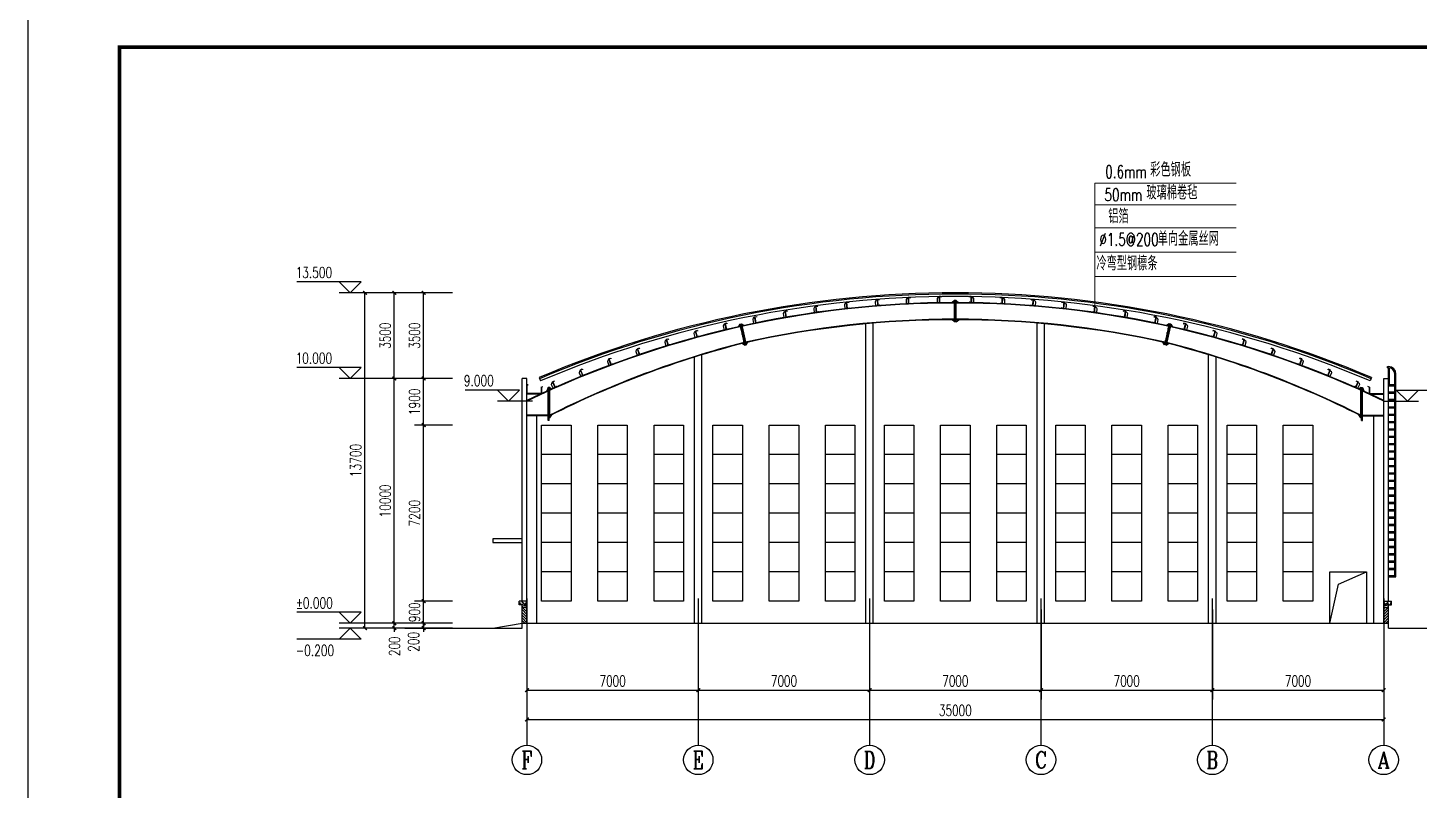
# Model space of a CAD drawing. Extents: x 962303 to 1579583, y -174742 to 224716.
# Drawn here: x 1334333 to 1391176, y -143598 to -112454 of the extents above; entities that cross this region are included whole.
import ezdxf
from ezdxf.enums import TextEntityAlignment as Align

# ---------------------------------------------------------------- set-up
doc = ezdxf.new("R2010")
doc.units = 0
doc.header["$LTSCALE"] = 1000
doc.header["$MEASUREMENT"] = 0
for name, color, linetype in [('3T_BAR', 7, 'Continuous'), ('AXIS', 3, 'Continuous'), ('AXIS_TEXT', 7, 'Continuous'), ('BEAM_CON', 4, 'Continuous'), ('DIM_ELEV', 3, 'Continuous'), ('PUB_DIM', 3, 'Continuous'), ('PUB_TEXT', 7, 'Continuous'), ('PUB_TITLE', 4, 'Continuous'), ('檩托', 151, 'Continuous')]:
    doc.layers.add(name, color=color, linetype=linetype)
doc.styles.add('_TCH_AXIS', font='COMPLEX', dxfattribs={"bigfont": 'GBCBIG'})
doc.styles.add('_TCH_DIM', font='SIMPLEX', dxfattribs={"bigfont": 'GBCBIG'})
doc.styles.add('_TCH_DIM_T3', font='SIMPLEX', dxfattribs={"width": 0.705882, "bigfont": 'GBCBIG'})
doc.styles.add('COMPLEX', font='COMPLEX')
doc.dimstyles.new('_TCH_ARCH&&150', dxfattribs={"dimtxt": 446.25, "dimasz": 150, "dimexe": 375, "dimexo": 450, "dimgap": 150, "dimtad": 1, "dimdec": 0, "dimzin": 0, "dimdsep": 46, "dimtxsty": '_TCH_DIM_T3', "dimblk": 'ARCHTICK', "dimcen": 0.09, "dimclrt": 7, "dimazin": 2, "dimtfac": 1, "dimtdec": 0, "dimtix": 1, "dimtmove": 2, "dimatfit": 3, "dimfxl": 0, "dimtolj": 1, "dimtzin": 0, "dimarcsym": 0})

# ---------------------------------------------------------------- blocks, each defined once
blk = doc.blocks.new('A$C00AD1FF1')
at = {"layer": '檩托'}
for p, q in [((237, -178, -793), (178, -284, -793)), ((178, -284, -793), (204, -621, -793)), ((204, -621, -793), (392, -607, -793)), ((345, -170, -793), (237, -178, -793)), ((321, -212, -793), (395, -206, -793)), ((353, -108, -793), (340, -109, -793)), ((340, -109, -793), (345, -170, -793)), ((344, -509, -793), (418, -503, -793)), ((345, -170, -793), (379, -608, -793)), ((353, -108, -793), (510, -96, -793)), ((392, -607, -793), (353, -108, -793)), ((392, -607, -793), (353, -108, -793)), ((505, -102, -793), (360, -113, -793)), ((360, -113, -793), (397, -601, -793)), ((549, -594, -793), (392, -607, -793)), ((397, -601, -793), (543, -589, -793)), ((508, -141, -793), (505, -102, -793)), ((514, -141, -793), (508, -141, -793)), ((510, -96, -793), (514, -141, -793)), ((540, -550, -793), (545, -550, -793)), ((543, -589, -793), (540, -550, -793)), ((545, -550, -793), (549, -594, -793))]:
    blk.add_line(p, q, dxfattribs=at)
at = {"layer": '檩托', "const_width": 20}
blk.add_lwpolyline([(348, -210), (367, -208)], dxfattribs=at)
at = {"layer": '檩托', "const_width": 20, "elevation": -793}
blk.add_lwpolyline([(371, -507), (390, -505)], dxfattribs=at)
blk = doc.blocks.new('_ArchTick')
at = {"color": 0, "linetype": 'ByBlock', "const_width": 0.4}
blk.add_lwpolyline([(-0.5, -0.5), (0.5, 0.5)], dxfattribs=at)
blk = doc.blocks.new('*D15')
at = {"layer": 'Defpoints', "color": 0}
for p in [(1350505, -136781), (1352128, -136781), (1352128, -136981)]:
    blk.add_point(p, dxfattribs=at)
at = {"layer": 'PUB_DIM', "color": 0, "lineweight": -2}
for p, q in [((1351678, -136781), (1350130, -136781)), ((1351678, -136981), (1350130, -136981)), ((1350505, -136781), (1350505, -136631)), ((1350505, -136981), (1350505, -136781)), ((1350505, -136981), (1350505, -137131))]:
    blk.add_line(p, q, dxfattribs=at)
at = {"layer": 'PUB_DIM', "color": 0, "lineweight": -2, "xscale": 150, "yscale": 150, "zscale": 150}
for p, rotation in [((1350505, -136781), 270), ((1350505, -136981), 90)]:
    blk.add_blockref('_ArchTick', p, dxfattribs=dict(at, rotation=rotation))
at = {"layer": 'PUB_DIM', "color": 7, "insert": (1350092, -137536), "char_height": 446.2, "attachment_point": 5, "rotation": 90, "style": '_TCH_DIM_T3'}
blk.add_mtext('\\A1;200', dxfattribs=at)
blk = doc.blocks.new('*D16')
at = {"layer": 'Defpoints', "color": 0}
for p in [(1350505, -135881), (1352128, -135881), (1352128, -136781)]:
    blk.add_point(p, dxfattribs=at)
at = {"layer": 'PUB_DIM', "color": 0, "lineweight": -2}
for p, q in [((1350505, -135881), (1350505, -135731)), ((1351678, -135881), (1350130, -135881)), ((1350505, -136781), (1350505, -135881)), ((1351678, -136781), (1350130, -136781)), ((1350505, -136781), (1350505, -136931))]:
    blk.add_line(p, q, dxfattribs=at)
at = {"layer": 'PUB_DIM', "color": 0, "lineweight": -2, "xscale": 150, "yscale": 150, "zscale": 150}
for p, rotation in [((1350505, -135881), 270), ((1350505, -136781), 90)]:
    blk.add_blockref('_ArchTick', p, dxfattribs=dict(at, rotation=rotation))
at = {"layer": 'PUB_DIM', "color": 7, "insert": (1350132, -136331), "char_height": 446.2, "attachment_point": 5, "rotation": 90, "style": '_TCH_DIM_T3'}
blk.add_mtext('\\A1;900', dxfattribs=at)
blk = doc.blocks.new('*D17')
at = {"layer": 'Defpoints', "color": 0}
for p in [(1350505, -128681), (1352128, -128681), (1352128, -135881)]:
    blk.add_point(p, dxfattribs=at)
at = {"layer": 'PUB_DIM', "color": 0, "lineweight": -2}
for p, q in [((1351678, -128681), (1350130, -128681)), ((1350505, -135881), (1350505, -128681)), ((1351678, -135881), (1350130, -135881))]:
    blk.add_line(p, q, dxfattribs=at)
at = {"layer": 'PUB_DIM', "color": 0, "lineweight": -2, "xscale": 150, "yscale": 150, "zscale": 150}
for p, rotation in [((1350505, -128681), 90), ((1350505, -135881), 270)]:
    blk.add_blockref('_ArchTick', p, dxfattribs=dict(at, rotation=rotation))
at = {"layer": 'PUB_DIM', "color": 7, "insert": (1350132, -132281), "char_height": 446.2, "attachment_point": 5, "rotation": 90, "style": '_TCH_DIM_T3'}
blk.add_mtext('\\A1;7200', dxfattribs=at)
blk = doc.blocks.new('*D18')
at = {"layer": 'Defpoints', "color": 0}
for p in [(1350505, -126781), (1352128, -126781), (1352128, -128681)]:
    blk.add_point(p, dxfattribs=at)
at = {"layer": 'PUB_DIM', "color": 0, "lineweight": -2}
for p, q in [((1351678, -126781), (1350130, -126781)), ((1350505, -128681), (1350505, -126781)), ((1351678, -128681), (1350130, -128681))]:
    blk.add_line(p, q, dxfattribs=at)
at = {"layer": 'PUB_DIM', "color": 0, "lineweight": -2, "xscale": 150, "yscale": 150, "zscale": 150}
for p, rotation in [((1350505, -126781), 90), ((1350505, -128681), 270)]:
    blk.add_blockref('_ArchTick', p, dxfattribs=dict(at, rotation=rotation))
at = {"layer": 'PUB_DIM', "color": 7, "insert": (1350132, -127731), "char_height": 446.2, "attachment_point": 5, "rotation": 90, "style": '_TCH_DIM_T3'}
blk.add_mtext('\\A1;1900', dxfattribs=at)
blk = doc.blocks.new('*D19')
at = {"layer": 'Defpoints', "color": 0}
for p in [(1350505, -123281), (1352128, -123281), (1352128, -126781)]:
    blk.add_point(p, dxfattribs=at)
at = {"layer": 'PUB_DIM', "color": 0, "lineweight": -2}
for p, q in [((1351678, -123281), (1350130, -123281)), ((1350505, -126781), (1350505, -123281)), ((1351678, -126781), (1350130, -126781))]:
    blk.add_line(p, q, dxfattribs=at)
at = {"layer": 'PUB_DIM', "color": 0, "lineweight": -2, "xscale": 150, "yscale": 150, "zscale": 150}
for p, rotation in [((1350505, -123281), 90), ((1350505, -126781), 270)]:
    blk.add_blockref('_ArchTick', p, dxfattribs=dict(at, rotation=rotation))
at = {"layer": 'PUB_DIM', "color": 7, "insert": (1350132, -125031), "char_height": 446.2, "attachment_point": 5, "rotation": 90, "style": '_TCH_DIM_T3'}
blk.add_mtext('\\A1;3500', dxfattribs=at)
blk = doc.blocks.new('*D20')
at = {"layer": 'Defpoints', "color": 0}
for p in [(1348105, -123281), (1350185, -123281), (1350185, -136981)]:
    blk.add_point(p, dxfattribs=at)
at = {"layer": 'PUB_DIM', "color": 0, "lineweight": -2}
for p, q in [((1349735, -123281), (1347730, -123281)), ((1348105, -136981), (1348105, -123281)), ((1349735, -136981), (1347730, -136981))]:
    blk.add_line(p, q, dxfattribs=at)
at = {"layer": 'PUB_DIM', "color": 0, "lineweight": -2, "xscale": 150, "yscale": 150, "zscale": 150}
for p, rotation in [((1348105, -123281), 90), ((1348105, -136981), 270)]:
    blk.add_blockref('_ArchTick', p, dxfattribs=dict(at, rotation=rotation))
at = {"layer": 'PUB_DIM', "color": 7, "insert": (1347732, -130131), "char_height": 446.2, "attachment_point": 5, "rotation": 90, "style": '_TCH_DIM_T3'}
blk.add_mtext('\\A1;13700', dxfattribs=at)
blk = doc.blocks.new('*D21')
at = {"layer": 'Defpoints', "color": 0}
for p in [(1349305, -136781), (1350928, -136781), (1350928, -136981)]:
    blk.add_point(p, dxfattribs=at)
at = {"layer": 'PUB_DIM', "color": 0, "lineweight": -2}
for p, q in [((1350478, -136781), (1348930, -136781)), ((1350478, -136981), (1348930, -136981)), ((1349305, -136781), (1349305, -136631)), ((1349305, -136981), (1349305, -136781)), ((1349305, -136981), (1349305, -137131))]:
    blk.add_line(p, q, dxfattribs=at)
at = {"layer": 'PUB_DIM', "color": 0, "lineweight": -2, "xscale": 150, "yscale": 150, "zscale": 150}
for p, rotation in [((1349305, -136781), 270), ((1349305, -136981), 90)]:
    blk.add_blockref('_ArchTick', p, dxfattribs=dict(at, rotation=rotation))
at = {"layer": 'PUB_DIM', "color": 7, "insert": (1349313, -137721), "char_height": 446.2, "attachment_point": 5, "rotation": 90, "style": '_TCH_DIM_T3'}
blk.add_mtext('\\A1;200', dxfattribs=at)
blk = doc.blocks.new('*D22')
at = {"layer": 'Defpoints', "color": 0}
for p in [(1349305, -126781), (1350928, -126781), (1350928, -136781)]:
    blk.add_point(p, dxfattribs=at)
at = {"layer": 'PUB_DIM', "color": 0, "lineweight": -2}
for p, q in [((1350478, -126781), (1348930, -126781)), ((1349305, -136781), (1349305, -126781)), ((1350478, -136781), (1348930, -136781))]:
    blk.add_line(p, q, dxfattribs=at)
at = {"layer": 'PUB_DIM', "color": 0, "lineweight": -2, "xscale": 150, "yscale": 150, "zscale": 150}
for p, rotation in [((1349305, -126781), 90), ((1349305, -136781), 270)]:
    blk.add_blockref('_ArchTick', p, dxfattribs=dict(at, rotation=rotation))
at = {"layer": 'PUB_DIM', "color": 7, "insert": (1348932, -131781), "char_height": 446.2, "attachment_point": 5, "rotation": 90, "style": '_TCH_DIM_T3'}
blk.add_mtext('\\A1;10000', dxfattribs=at)
blk = doc.blocks.new('*D23')
at = {"layer": 'Defpoints', "color": 0}
for p in [(1349305, -123281), (1350928, -123281), (1350928, -126781)]:
    blk.add_point(p, dxfattribs=at)
at = {"layer": 'PUB_DIM', "color": 0, "lineweight": -2}
for p, q in [((1350478, -123281), (1348930, -123281)), ((1349305, -126781), (1349305, -123281)), ((1350478, -126781), (1348930, -126781))]:
    blk.add_line(p, q, dxfattribs=at)
at = {"layer": 'PUB_DIM', "color": 0, "lineweight": -2, "xscale": 150, "yscale": 150, "zscale": 150}
for p, rotation in [((1349305, -123281), 90), ((1349305, -126781), 270)]:
    blk.add_blockref('_ArchTick', p, dxfattribs=dict(at, rotation=rotation))
at = {"layer": 'PUB_DIM', "color": 7, "insert": (1348932, -125031), "char_height": 446.2, "attachment_point": 5, "rotation": 90, "style": '_TCH_DIM_T3'}
blk.add_mtext('\\A1;3500', dxfattribs=at)
blk = doc.blocks.new('*D32')
at = {"layer": 'AXIS', "color": 0, "lineweight": -2}
for p, q in [((1354726, -136213), (1354726, -139888)), ((1361726, -136213), (1361726, -139888)), ((1354726, -139513), (1361726, -139513))]:
    blk.add_line(p, q, dxfattribs=at)
at = {"layer": 'Defpoints', "color": 0}
for p in [(1354726, -135763), (1361726, -135763), (1361726, -139513)]:
    blk.add_point(p, dxfattribs=at)
at = {"layer": 'AXIS', "color": 0, "lineweight": -2, "xscale": 150, "yscale": 150, "zscale": 150, "rotation": 180}
blk.add_blockref('_ArchTick', (1354726, -139513), dxfattribs=at)
at = {"layer": 'AXIS', "color": 0, "lineweight": -2, "xscale": 150, "yscale": 150, "zscale": 150}
blk.add_blockref('_ArchTick', (1361726, -139513), dxfattribs=at)
at = {"layer": 'AXIS', "color": 7, "insert": (1358226, -139140), "char_height": 446.2, "attachment_point": 5, "style": '_TCH_DIM_T3'}
blk.add_mtext('\\A1;7000', dxfattribs=at)
blk = doc.blocks.new('*D33')
at = {"layer": 'AXIS', "color": 0, "lineweight": -2}
for p, q in [((1361726, -136213), (1361726, -139888)), ((1368726, -136213), (1368726, -139888)), ((1361726, -139513), (1368726, -139513))]:
    blk.add_line(p, q, dxfattribs=at)
at = {"layer": 'Defpoints', "color": 0}
for p in [(1361726, -135763), (1368726, -135763), (1368726, -139513)]:
    blk.add_point(p, dxfattribs=at)
at = {"layer": 'AXIS', "color": 0, "lineweight": -2, "xscale": 150, "yscale": 150, "zscale": 150, "rotation": 180}
blk.add_blockref('_ArchTick', (1361726, -139513), dxfattribs=at)
at = {"layer": 'AXIS', "color": 0, "lineweight": -2, "xscale": 150, "yscale": 150, "zscale": 150}
blk.add_blockref('_ArchTick', (1368726, -139513), dxfattribs=at)
at = {"layer": 'AXIS', "color": 7, "insert": (1365226, -139140), "char_height": 446.2, "attachment_point": 5, "style": '_TCH_DIM_T3'}
blk.add_mtext('\\A1;7000', dxfattribs=at)
blk = doc.blocks.new('*D34')
at = {"layer": 'AXIS', "color": 0, "lineweight": -2}
for p, q in [((1368726, -136213), (1368726, -139888)), ((1375726, -136213), (1375726, -139888)), ((1368726, -139513), (1375726, -139513))]:
    blk.add_line(p, q, dxfattribs=at)
at = {"layer": 'Defpoints', "color": 0}
for p in [(1368726, -135763), (1375726, -135763), (1375726, -139513)]:
    blk.add_point(p, dxfattribs=at)
at = {"layer": 'AXIS', "color": 0, "lineweight": -2, "xscale": 150, "yscale": 150, "zscale": 150, "rotation": 180}
blk.add_blockref('_ArchTick', (1368726, -139513), dxfattribs=at)
at = {"layer": 'AXIS', "color": 0, "lineweight": -2, "xscale": 150, "yscale": 150, "zscale": 150}
blk.add_blockref('_ArchTick', (1375726, -139513), dxfattribs=at)
at = {"layer": 'AXIS', "color": 7, "insert": (1372226, -139140), "char_height": 446.2, "attachment_point": 5, "style": '_TCH_DIM_T3'}
blk.add_mtext('\\A1;7000', dxfattribs=at)
blk = doc.blocks.new('*D35')
at = {"layer": 'AXIS', "color": 0, "lineweight": -2}
for p, q in [((1375726, -136213), (1375726, -139888)), ((1382726, -136213), (1382726, -139888)), ((1375726, -139513), (1382726, -139513))]:
    blk.add_line(p, q, dxfattribs=at)
at = {"layer": 'Defpoints', "color": 0}
for p in [(1375726, -135763), (1382726, -135763), (1382726, -139513)]:
    blk.add_point(p, dxfattribs=at)
at = {"layer": 'AXIS', "color": 0, "lineweight": -2, "xscale": 150, "yscale": 150, "zscale": 150, "rotation": 180}
blk.add_blockref('_ArchTick', (1375726, -139513), dxfattribs=at)
at = {"layer": 'AXIS', "color": 0, "lineweight": -2, "xscale": 150, "yscale": 150, "zscale": 150}
blk.add_blockref('_ArchTick', (1382726, -139513), dxfattribs=at)
at = {"layer": 'AXIS', "color": 7, "insert": (1379226, -139140), "char_height": 446.2, "attachment_point": 5, "style": '_TCH_DIM_T3'}
blk.add_mtext('\\A1;7000', dxfattribs=at)
blk = doc.blocks.new('*D36')
at = {"layer": 'AXIS', "color": 0, "lineweight": -2}
for p, q in [((1382726, -136213), (1382726, -139888)), ((1389726, -136213), (1389726, -139888)), ((1382726, -139513), (1389726, -139513))]:
    blk.add_line(p, q, dxfattribs=at)
at = {"layer": 'Defpoints', "color": 0}
for p in [(1382726, -135763), (1389726, -135763), (1389726, -139513)]:
    blk.add_point(p, dxfattribs=at)
at = {"layer": 'AXIS', "color": 0, "lineweight": -2, "xscale": 150, "yscale": 150, "zscale": 150, "rotation": 180}
blk.add_blockref('_ArchTick', (1382726, -139513), dxfattribs=at)
at = {"layer": 'AXIS', "color": 0, "lineweight": -2, "xscale": 150, "yscale": 150, "zscale": 150}
blk.add_blockref('_ArchTick', (1389726, -139513), dxfattribs=at)
at = {"layer": 'AXIS', "color": 7, "insert": (1386226, -139140), "char_height": 446.2, "attachment_point": 5, "style": '_TCH_DIM_T3'}
blk.add_mtext('\\A1;7000', dxfattribs=at)
blk = doc.blocks.new('*D37')
at = {"layer": 'AXIS', "color": 0, "lineweight": -2}
for p, q in [((1354726, -136213), (1354726, -141088)), ((1389726, -136213), (1389726, -141088)), ((1354726, -140713), (1389726, -140713))]:
    blk.add_line(p, q, dxfattribs=at)
at = {"layer": 'Defpoints', "color": 0}
for p in [(1354726, -135763), (1389726, -135763), (1389726, -140713)]:
    blk.add_point(p, dxfattribs=at)
at = {"layer": 'AXIS', "color": 0, "lineweight": -2, "xscale": 150, "yscale": 150, "zscale": 150, "rotation": 180}
blk.add_blockref('_ArchTick', (1354726, -140713), dxfattribs=at)
at = {"layer": 'AXIS', "color": 0, "lineweight": -2, "xscale": 150, "yscale": 150, "zscale": 150}
blk.add_blockref('_ArchTick', (1389726, -140713), dxfattribs=at)
at = {"layer": 'AXIS', "color": 7, "insert": (1372226, -140340), "char_height": 446.2, "attachment_point": 5, "style": '_TCH_DIM_T3'}
blk.add_mtext('\\A1;35000', dxfattribs=at)
blk = doc.blocks.new('_AXISO')
blk.add_circle((0, 0), 0.5)
at = {"layer": 'AXIS_TEXT', "style": 'COMPLEX', "width": 1.041667}
blk.add_attdef('A', text='', height=0.56, dxfattribs=at).set_placement((-0.25, -0.28), (0.25, -0.28), align=Align.FIT)

msp = doc.modelspace()

# ---------------------------------------------------------------- hatches: boundary and pattern name
h = msp.add_hatch()
h.set_pattern_fill('钢筋混凝土', color=251, scale=50, style=0)
h.set_pattern_definition([(135, (2747749.74, -3363.1), (88.388348, 88.388348), []), (130, (2747749.74, -3363.1), (-358.63009, -31.37607), [37.5, -412.5]), (185, (2747749.74, -3363.1), (69.37567, 376.09607), [30, -330]), (79.5486, (2747719.86, -3365.72), (-289.25469, 344.71977), [31.870095, -350.57106]), (133.8158, (2747749.74, -3263.1), (-533.62052, -82.75951), [56.25, -618.75]), (83.3644, (2747705.3, -3270), (-467.33135, 487.05894), [47.80514, -525.8565]), (188.8158, (2747749.74, -3263.1), (-467.33097, 487.0593), [45, -495]), (159, (2747699.74, -3288.1), (-298.453526, -201.309445), [37.5, -412.5]), (214, (2747699.74, -3288.1), (-121.65767, 362.57502), [30, -330]), (108.5486, (2747674.87, -3304.88), (-420.11131, 161.26525), [31.870095, -350.57106]), (142.5, (2747749.74, -3363.1), (-6.079928, 166.446927), [0, -326, 0, -335, 0, -331.25]), (172.5, (2747749.74, -3363.1), (-131.534769, 197.205856), [0, -191, 0, -318.5, 0, -126.25]), (212.5, (2747861.24, -3363.1), (-266.911218, -11.277436), [0, -125, 0, -390, 0, -517.5]), (222.5, (2747911.24, -3363.1), (-291.593085, 50.05249), [0, -162.5, 0, -259, 0, -367.5])])
h.paths.add_polyline_path([(1354725.6, -135881.2), (1354405.6, -135881.2), (1354405.6, -136031.2), (1354525.6, -136031.2), (1354525.6, -136131.2), (1354725.6, -136131.2)])
h = msp.add_hatch()
h.set_pattern_fill('ANSI31', color=251, scale=50, style=0)
h.set_pattern_definition([(135, (2747749.744, -3363.105), (56.1266008, 56.1266008), [])])
h.paths.add_polyline_path([(1354725.6, -136131.2), (1354525.6, -136131.2), (1354525.6, -136781.2), (1354725.6, -136781.2)])
h = msp.add_hatch()
h.set_pattern_fill('钢筋混凝土', color=251, scale=50, style=0)
h.set_pattern_definition([(45, (-3298.52, -3363.1), (-88.388348, 88.388348), []), (50, (-3298.52, -3363.1), (358.63009, -31.37607), [37.5, -412.5]), (355, (-3298.52, -3363.1), (-69.37567, 376.09607), [30, -330]), (100.4514, (-3268.63, -3365.72), (289.25469, 344.71977), [31.870095, -350.57106]), (46.1842, (-3298.5, -3263.1), (533.62052, -82.75951), [56.25, -618.75]), (96.6356, (-3254.05, -3270), (467.33135, 487.05894), [47.80514, -525.8565]), (351.1842, (-3298.5, -3263.1), (467.33097, 487.0593), [45, -495]), (21, (-3248.52, -3288.1), (298.453526, -201.309445), [37.5, -412.5]), (326, (-3248.52, -3288.1), (121.65767, 362.57502), [30, -330]), (71.4514, (-3223.65, -3304.88), (420.11131, 161.26525), [31.870095, -350.57106]), (37.5, (-3298.52, -3363.1), (6.079928, 166.446927), [0, -326, 0, -335, 0, -331.25]), (7.5, (-3298.52, -3363.1), (131.534769, 197.205856), [0, -191, 0, -318.5, 0, -126.25]), (327.5, (-3410.02, -3363.1), (266.911218, -11.277436), [0, -125, 0, -390, 0, -517.5]), (317.5, (-3460.02, -3363.1), (291.593085, 50.05249), [0, -162.5, 0, -259, 0, -367.5])])
h.paths.add_polyline_path([(1389725.6, -135881.2), (1390045.6, -135881.2), (1390045.6, -136031.2), (1389925.6, -136031.2), (1389925.6, -136131.2), (1389725.6, -136131.2)])
h = msp.add_hatch()
h.set_pattern_fill('ANSI31', color=251, scale=50, style=0)
h.set_pattern_definition([(45, (-3298.52, -3363.105), (-56.1266008, 56.1266008), [])])
h.paths.add_polyline_path([(1389725.6, -136131.2), (1389925.6, -136131.2), (1389925.6, -136781.2), (1389725.6, -136781.2)])

# ---------------------------------------------------------------- linework, layer by layer
at = {"color": 3, "lineweight": 5}
for p, q in [((1383702.3, -118794.7), (1377925, -118794.7)), ((1377925, -118794.7), (1377925, -124108.6)), ((1383702.3, -119690.5), (1377925, -119690.5)), ((1383702.3, -120619.5), (1377925, -120619.5)), ((1383702.3, -121618.4), (1377925, -121618.4)), ((1383702.3, -122617.3), (1377925, -122617.3))]:
    msp.add_line(p, q, dxfattribs=at)
for p, q in [((1372195.6, -123588.9, -1944.4), (1372096.2, -123679.1)), ((1372271.5, -123633.9, -1458.3), (1372179.7, -123633.9, -2430.5)), ((1372271.5, -123759.3, -1458.3), (1372179.7, -123759.3, -2430.5)), ((1372195.6, -124471.8, -1944.4), (1372195.6, -123588.9, -1944.4)), ((1372255.6, -123588.9, -1944.4), (1372195.6, -123588.9, -1944.4)), ((1372225.6, -124471.8, -1944.4), (1372225.6, -123588.9, -1944.4)), ((1372255.6, -124471.8, -1944.4), (1372255.6, -123588.9, -1944.4)), ((1372255.6, -123588.9, -1944.4), (1372355, -123679.1)), ((1372195.6, -124471.8, -1944.4), (1372094, -124379.1)), ((1372271.5, -124032.7, -1458.3), (1372179.7, -124032.7, -2430.5)), ((1372271.5, -124300.4, -1458.3), (1372179.7, -124300.4, -2430.5)), ((1372271.5, -124427, -1458.3), (1372179.7, -124427, -2430.5)), ((1372255.6, -124471.8, -1944.4), (1372195.6, -124471.8, -1944.4)), ((1372255.6, -124471.8, -1944.4), (1372368, -124379.1)), ((1363426.8, -124559.4, -1944.4), (1363359, -124666.8)), ((1363411.3, -124620.7, -2287.5), (1363525.4, -124595.3, -2287.5)), ((1363426.8, -124559.4, -1944.4), (1363485.3, -124546.3, -1944.4)), ((1363426.8, -124559.4, -2194.4), (1363617.9, -125418.4, 250)), ((1363441.6, -124756.9, -1899.8), (1363555.7, -124731.5, -1899.8)), ((1363456.1, -124552.8, -2194.4), (1363647.2, -125411.8, 250)), ((1363484.3, -124948.9, -1353.6), (1363598.4, -124923.5, -1353.6)), ((1363485.3, -124546.3, -2194.4), (1363676.5, -125405.3, 250)), ((1363485.3, -124546.3, -1944.4), (1363592.3, -124614.9)), ((1368575.6, -136781.2), (1368575.6, -124527.4)), ((1368875.6, -136781.2), (1368875.6, -124500.8)), ((1375575.6, -136781.2), (1375575.6, -124500.8)), ((1375875.6, -136781.2), (1375875.6, -124527.4)), ((1380965.9, -124546.3, -2194.4), (1380774.7, -125405.3, 250)), ((1380995.2, -124552.8, -2194.4), (1380804, -125411.8, 250)), ((1381024.4, -124559.4, -2194.4), (1380833.3, -125418.4, 250)), ((1380966.9, -124948.9, -1353.6), (1380852.8, -124923.5, -1353.6)), ((1380965.9, -124546.3, -1944.4), (1380859, -124614.9)), ((1381009.6, -124756.9, -1899.8), (1380895.6, -124731.5, -1899.8)), ((1381039.9, -124620.7, -2287.5), (1380925.9, -124595.3, -2287.5)), ((1381024.4, -124559.4, -1944.4), (1380965.9, -124546.3, -1944.4)), ((1381024.4, -124559.4, -1944.4), (1381092.2, -124666.8)), ((1363617.9, -125418.4, -1944.4), (1363511, -125349.8)), ((1363554.2, -125262.6, -460.9), (1363668.2, -125237.2, -460.9)), ((1363579.1, -125374.7, -141.7), (1363693.2, -125349.3, -141.7)), ((1363598.4, -125330.5, 250), (1363657, -125317.5, 250)), ((1363617.9, -125418.4, 250), (1363676.5, -125405.3, 250)), ((1363676.5, -125405.3, -1944.4), (1363744.2, -125297.9)), ((1380774.7, -125405.3, -1944.4), (1380707, -125297.9)), ((1380872.1, -125374.7, -141.7), (1380758.1, -125349.3, -141.7)), ((1380897.1, -125262.6, -460.9), (1380783, -125237.2, -460.9)), ((1380852.8, -125330.5, 250), (1380794.3, -125317.5, 250)), ((1380833.3, -125418.4, -1944.4), (1380940.2, -125349.8)), ((1361575.6, -136781.2), (1361575.6, -125883.5)), ((1361875.6, -136781.2), (1361875.6, -125791)), ((1382575.6, -136781.2), (1382575.6, -125791)), ((1382875.6, -136781.2), (1382875.6, -125883.5)), ((1355217.6, -126741.8), (1355276.6, -126879.9)), ((1389233.7, -126741.8), (1389174.6, -126879.9)), ((1355305.6, -127129.5, -2242), (1355369.3, -127100.3, -2242)), ((1355305.6, -127129.5, -2242), (1355305.6, -127390.2, -2100.8)), ((1355315.6, -127135.9), (1355373.5, -127109.4)), ((1355315.6, -127135.9, -2238.5), (1355315.6, -127400.2, -2095.4)), ((1355369.3, -127100.3, -2242), (1355373.5, -127109.4)), ((1355595.6, -127153.2, -1944.4), (1355520, -127306.3)), ((1355671.5, -127198.2, -1458.3), (1355579.7, -127198.2, -2430.5)), ((1355595.6, -128493.6, -1944.4), (1355595.6, -127153.2, -1944.4)), ((1355655.6, -127153.2, -1944.4), (1355595.6, -127153.2, -1944.4)), ((1355625.6, -128493.6, 156), (1355625.6, -127153.2, -1944.4)), ((1355655.6, -128393.6, -0.7), (1355655.6, -127153.2, -1944.4)), ((1355655.6, -127153.2, -1944.4), (1355748, -127203.2)), ((1388795.6, -127153.2, -1944.4), (1388703.2, -127203.2)), ((1388779.7, -127198.2, -1458.3), (1388871.5, -127198.2, -2430.5)), ((1388795.6, -128393.6, -0.7), (1388795.6, -127153.2, -1944.4)), ((1388795.6, -127153.2, -1944.4), (1388855.6, -127153.2, -1944.4)), ((1388825.6, -128493.6, 156), (1388825.6, -127153.2, -1944.4)), ((1388855.6, -128493.6, -1944.4), (1388855.6, -127153.2, -1944.4)), ((1388855.6, -127153.2, -1944.4), (1388931.2, -127306.3)), ((1389081.9, -127100.3, -2242), (1389077.7, -127109.4)), ((1389135.6, -127135.9), (1389077.7, -127109.4)), ((1389145.6, -127129.5, -2242), (1389081.9, -127100.3, -2242)), ((1389135.6, -127135.9, -2238.5), (1389135.6, -127400.2, -2095.4)), ((1389145.6, -127129.5, -2242), (1389145.6, -127390.2, -2100.8)), ((1355315.6, -127400.2, -1945.4), (1354715.6, -127400.2, -1945.4)), ((1355305.6, -127390.2, -1945.4), (1354725.6, -127390.2, -1945.4)), ((1355272.4, -127420.2, -1945.4), (1354725.6, -127420.2, -1945.4)), ((1355671.5, -127357.7, -1458.3), (1355579.7, -127357.7, -2430.5)), ((1355671.5, -127485.8, -1458.3), (1355579.7, -127485.8, -2430.5)), ((1355671.5, -127654.3, -1458.3), (1355579.7, -127654.3, -2430.5)), ((1388779.7, -127357.7, -1458.3), (1388871.5, -127357.7, -2430.5)), ((1388779.7, -127485.8, -1458.3), (1388871.5, -127485.8, -2430.5)), ((1388779.7, -127654.3, -1458.3), (1388871.5, -127654.3, -2430.5)), ((1389135.6, -127400.2, -1945.4), (1389735.6, -127400.2, -1945.4)), ((1389145.6, -127390.2, -1945.4), (1389725.6, -127390.2, -1945.4)), ((1389178.8, -127420.2, -1945.4), (1389705.6, -127420.2, -1945.4)), ((1355595.6, -128283.6, -1944.4), (1354725.6, -128283.6, -58332)), ((1355595.6, -128303.6, -1944.4), (1354725.6, -128303.6, -58332)), ((1355125.6, -136781.2), (1355125.6, -128303.6)), ((1355671.5, -127921, -1458.3), (1355579.7, -127921, -2430.5)), ((1355671.5, -128187.7, -1458.3), (1355579.7, -128187.7, -2430.5)), ((1355671.5, -128351, -1458.3), (1355579.7, -128351, -2430.5)), ((1355655.6, -128393.6, 1943.7), (1355625.6, -128393.6, -0.7)), ((1355655.6, -128393.6, -0.7), (1355737.2, -128262.6, -7276.3)), ((1388795.6, -128393.6, -0.7), (1388714, -128262.6, -7276.3)), ((1388779.7, -127921, -1458.3), (1388871.5, -127921, -2430.5)), ((1388779.7, -128187.7, -1458.3), (1388871.5, -128187.7, -2430.5)), ((1388779.7, -128351, -1458.3), (1388871.5, -128351, -2430.5)), ((1388795.6, -128393.6, 1943.7), (1388825.6, -128393.6, -0.7)), ((1388855.6, -128283.6, -1944.4), (1389705.6, -128283.6, -57035.7)), ((1388855.6, -128303.6, -1944.4), (1389705.6, -128303.6, -57035.7)), ((1389325.6, -136781.2), (1389325.6, -128303.6)), ((1355625.6, -128493.6), (1355595.6, -128493.6, -1944.4)), ((1388825.6, -128493.6), (1388855.6, -128493.6, -1944.4)), ((1387525.6, -136781.2), (1387525.6, -134681.2)), ((1387525.6, -134681.2), (1389025.6, -134681.2)), ((1387878.9, -135181.4), (1389025.6, -134681.2)), ((1389025.6, -134681.2), (1389025.6, -136781.2)), ((1387525.6, -136781.2), (1387878.9, -135181.4)), ((1353325.6, -136981.2), (1354525.6, -136781.2))]:
    msp.add_line(p, q)
at = {"color": 5}
for p, q in [((1354525.6, -135881.2), (1354525.6, -126781.2)), ((1354725.6, -126781.2), (1354525.6, -126781.2)), ((1354725.6, -136781.2), (1354725.6, -126781.2)), ((1389725.6, -136781.2), (1389725.6, -126781.2)), ((1389725.6, -126781.2), (1389925.6, -126781.2)), ((1389725.6, -126781.2), (1389925.6, -126781.2)), ((1389925.6, -135881.2), (1389925.6, -126781.2)), ((1354405.6, -136031.2), (1354405.6, -135881.2)), ((1354725.6, -135881.2), (1354405.6, -135881.2)), ((1354525.6, -136031.2), (1354405.6, -136031.2)), ((1354525.6, -136981.2), (1354525.6, -136031.2)), ((1354725.6, -136131.2), (1354525.6, -136131.2)), ((1389725.6, -135881.2), (1390045.6, -135881.2)), ((1389725.6, -136131.2), (1389925.6, -136131.2)), ((1389925.6, -136981.2), (1389925.6, -136031.2)), ((1389925.6, -136031.2), (1390045.6, -136031.2)), ((1390045.6, -136031.2), (1390045.6, -135881.2)), ((1349731.2, -136981.2), (1354525.6, -136981.2)), ((1354525.6, -136781.2), (1389925.6, -136781.2)), ((1389925.6, -136981.2), (1395828.2, -136981.2))]:
    msp.add_line(p, q, dxfattribs=at)
at = {"color": 4}
for p, q in [((1355325.6, -135881.2), (1355325.6, -128681.2)), ((1355325.6, -128681.2), (1356525.6, -128681.2)), ((1356525.6, -128681.2), (1356525.6, -135881.2)), ((1357625.6, -135881.2), (1357625.6, -128681.2)), ((1357625.6, -128681.2), (1358825.6, -128681.2)), ((1358825.6, -128681.2), (1358825.6, -135881.2)), ((1359925.6, -135881.2), (1359925.6, -128681.2)), ((1359925.6, -128681.2), (1361125.6, -128681.2)), ((1361125.6, -128681.2), (1361125.6, -135881.2)), ((1362325.6, -135881.2), (1362325.6, -128681.2)), ((1362325.6, -128681.2), (1363525.6, -128681.2)), ((1363525.6, -128681.2), (1363525.6, -135881.2)), ((1364625.6, -135881.2), (1364625.6, -128681.2)), ((1364625.6, -128681.2), (1365825.6, -128681.2)), ((1365825.6, -128681.2), (1365825.6, -135881.2)), ((1366925.6, -135881.2), (1366925.6, -128681.2)), ((1366925.6, -128681.2), (1368125.6, -128681.2)), ((1368125.6, -128681.2), (1368125.6, -135881.2)), ((1369325.6, -135881.2), (1369325.6, -128681.2)), ((1369325.6, -128681.2), (1370525.6, -128681.2)), ((1370525.6, -128681.2), (1370525.6, -135881.2)), ((1371625.6, -135881.2), (1371625.6, -128681.2)), ((1371625.6, -128681.2), (1372825.6, -128681.2)), ((1372825.6, -128681.2), (1372825.6, -135881.2)), ((1373925.6, -135881.2), (1373925.6, -128681.2)), ((1373925.6, -128681.2), (1375125.6, -128681.2)), ((1375125.6, -128681.2), (1375125.6, -135881.2)), ((1376325.6, -135881.2), (1376325.6, -128681.2)), ((1376325.6, -128681.2), (1377525.6, -128681.2)), ((1377525.6, -128681.2), (1377525.6, -135881.2)), ((1378625.6, -135881.2), (1378625.6, -128681.2)), ((1378625.6, -128681.2), (1379825.6, -128681.2)), ((1379825.6, -128681.2), (1379825.6, -135881.2)), ((1380925.6, -135881.2), (1380925.6, -128681.2)), ((1380925.6, -128681.2), (1382125.6, -128681.2)), ((1382125.6, -128681.2), (1382125.6, -135881.2)), ((1383325.6, -135881.2), (1383325.6, -128681.2)), ((1383325.6, -128681.2), (1384525.6, -128681.2)), ((1384525.6, -128681.2), (1384525.6, -135881.2)), ((1385625.6, -135881.2), (1385625.6, -128681.2)), ((1385625.6, -128681.2), (1386825.6, -128681.2)), ((1386825.6, -128681.2), (1386825.6, -135881.2)), ((1356525.6, -129881.2), (1355325.6, -129881.2)), ((1358825.6, -129881.2), (1357625.6, -129881.2)), ((1361125.6, -129881.2), (1359925.6, -129881.2)), ((1363525.6, -129881.2), (1362325.6, -129881.2)), ((1365825.6, -129881.2), (1364625.6, -129881.2)), ((1368125.6, -129881.2), (1366925.6, -129881.2)), ((1370525.6, -129881.2), (1369325.6, -129881.2)), ((1372825.6, -129881.2), (1371625.6, -129881.2)), ((1375125.6, -129881.2), (1373925.6, -129881.2)), ((1377525.6, -129881.2), (1376325.6, -129881.2)), ((1379825.6, -129881.2), (1378625.6, -129881.2)), ((1382125.6, -129881.2), (1380925.6, -129881.2)), ((1384525.6, -129881.2), (1383325.6, -129881.2)), ((1386825.6, -129881.2), (1385625.6, -129881.2)), ((1356525.6, -131081.2), (1355325.6, -131081.2)), ((1358825.6, -131081.2), (1357625.6, -131081.2)), ((1361125.6, -131081.2), (1359925.6, -131081.2)), ((1363525.6, -131081.2), (1362325.6, -131081.2)), ((1365825.6, -131081.2), (1364625.6, -131081.2)), ((1368125.6, -131081.2), (1366925.6, -131081.2)), ((1370525.6, -131081.2), (1369325.6, -131081.2)), ((1372825.6, -131081.2), (1371625.6, -131081.2)), ((1375125.6, -131081.2), (1373925.6, -131081.2)), ((1377525.6, -131081.2), (1376325.6, -131081.2)), ((1379825.6, -131081.2), (1378625.6, -131081.2)), ((1382125.6, -131081.2), (1380925.6, -131081.2)), ((1384525.6, -131081.2), (1383325.6, -131081.2)), ((1386825.6, -131081.2), (1385625.6, -131081.2)), ((1356525.6, -132281.2), (1355325.6, -132281.2)), ((1358825.6, -132281.2), (1357625.6, -132281.2)), ((1361125.6, -132281.2), (1359925.6, -132281.2)), ((1363525.6, -132281.2), (1362325.6, -132281.2)), ((1365825.6, -132281.2), (1364625.6, -132281.2)), ((1368125.6, -132281.2), (1366925.6, -132281.2)), ((1370525.6, -132281.2), (1369325.6, -132281.2)), ((1372825.6, -132281.2), (1371625.6, -132281.2)), ((1375125.6, -132281.2), (1373925.6, -132281.2)), ((1377525.6, -132281.2), (1376325.6, -132281.2)), ((1379825.6, -132281.2), (1378625.6, -132281.2)), ((1382125.6, -132281.2), (1380925.6, -132281.2)), ((1384525.6, -132281.2), (1383325.6, -132281.2)), ((1386825.6, -132281.2), (1385625.6, -132281.2)), ((1356525.6, -133481.2), (1355325.6, -133481.2)), ((1358825.6, -133481.2), (1357625.6, -133481.2)), ((1361125.6, -133481.2), (1359925.6, -133481.2)), ((1363525.6, -133481.2), (1362325.6, -133481.2)), ((1365825.6, -133481.2), (1364625.6, -133481.2)), ((1368125.6, -133481.2), (1366925.6, -133481.2)), ((1370525.6, -133481.2), (1369325.6, -133481.2)), ((1372825.6, -133481.2), (1371625.6, -133481.2)), ((1375125.6, -133481.2), (1373925.6, -133481.2)), ((1377525.6, -133481.2), (1376325.6, -133481.2)), ((1379825.6, -133481.2), (1378625.6, -133481.2)), ((1382125.6, -133481.2), (1380925.6, -133481.2)), ((1384525.6, -133481.2), (1383325.6, -133481.2)), ((1386825.6, -133481.2), (1385625.6, -133481.2)), ((1356525.6, -134681.2), (1355325.6, -134681.2)), ((1358825.6, -134681.2), (1357625.6, -134681.2)), ((1361125.6, -134681.2), (1359925.6, -134681.2)), ((1363525.6, -134681.2), (1362325.6, -134681.2)), ((1365825.6, -134681.2), (1364625.6, -134681.2)), ((1368125.6, -134681.2), (1366925.6, -134681.2)), ((1370525.6, -134681.2), (1369325.6, -134681.2)), ((1372825.6, -134681.2), (1371625.6, -134681.2)), ((1375125.6, -134681.2), (1373925.6, -134681.2)), ((1377525.6, -134681.2), (1376325.6, -134681.2)), ((1379825.6, -134681.2), (1378625.6, -134681.2)), ((1382125.6, -134681.2), (1380925.6, -134681.2)), ((1384525.6, -134681.2), (1383325.6, -134681.2)), ((1386825.6, -134681.2), (1385625.6, -134681.2)), ((1356525.6, -135881.2), (1355325.6, -135881.2)), ((1358825.6, -135881.2), (1357625.6, -135881.2)), ((1361125.6, -135881.2), (1359925.6, -135881.2)), ((1363525.6, -135881.2), (1362325.6, -135881.2)), ((1365825.6, -135881.2), (1364625.6, -135881.2)), ((1368125.6, -135881.2), (1366925.6, -135881.2)), ((1370525.6, -135881.2), (1369325.6, -135881.2)), ((1372825.6, -135881.2), (1371625.6, -135881.2)), ((1375125.6, -135881.2), (1373925.6, -135881.2)), ((1377525.6, -135881.2), (1376325.6, -135881.2)), ((1379825.6, -135881.2), (1378625.6, -135881.2)), ((1382125.6, -135881.2), (1380925.6, -135881.2)), ((1384525.6, -135881.2), (1383325.6, -135881.2)), ((1386825.6, -135881.2), (1385625.6, -135881.2))]:
    msp.add_line(p, q, dxfattribs=at)
at = {"const_width": 25}
for points, elevation in [([(1372255.6, -123633.9), (1372195.6, -123633.9)], -2430.5), ([(1372255.6, -123759.3), (1372195.6, -123759.3)], -2430.5), ([(1372255.6, -124032.7), (1372195.6, -124032.7)], -2430.5), ([(1372255.6, -124300.4), (1372195.6, -124300.4)], -2430.5), ([(1372255.6, -124427), (1372195.6, -124427)], -2430.5), ([(1363439, -124614.5), (1363497.6, -124601.5)], -2037.5), ([(1363469.4, -124750.7), (1363527.9, -124737.7)], -1649.8), ([(1363512.1, -124942.7), (1363570.7, -124929.7)], -1103.6), ([(1380939.1, -124942.7), (1380880.6, -124929.7)], -1103.6), ([(1380981.9, -124750.7), (1380923.3, -124737.7)], -1649.8), ([(1381012.2, -124614.5), (1380953.6, -124601.5)], -2037.5), ([(1363581.9, -125256.4), (1363640.5, -125243.4)], -210.9), ([(1363606.9, -125368.6), (1363665.4, -125355.5)], 108.3), ([(1380844.4, -125368.6), (1380785.8, -125355.5)], 108.3), ([(1380869.3, -125256.4), (1380810.8, -125243.4)], -210.9), ([(1355655.6, -127198.2), (1355595.6, -127198.2)], -2430.5), ([(1388795.6, -127198.2), (1388855.6, -127198.2)], -2430.5), ([(1355655.6, -127357.7), (1355595.6, -127357.7)], -2430.5), ([(1355655.6, -127485.8), (1355595.6, -127485.8)], -2430.5), ([(1355655.6, -127654.3), (1355595.6, -127654.3)], -2430.5), ([(1388795.6, -127357.7), (1388855.6, -127357.7)], -2430.5), ([(1388795.6, -127485.8), (1388855.6, -127485.8)], -2430.5), ([(1388795.6, -127654.3), (1388855.6, -127654.3)], -2430.5), ([(1355655.6, -127921), (1355595.6, -127921)], -2430.5), ([(1355655.6, -128187.7), (1355595.6, -128187.7)], -2430.5), ([(1355655.6, -128351), (1355595.6, -128351)], -2430.5), ([(1388795.6, -127921), (1388855.6, -127921)], -2430.5), ([(1388795.6, -128187.7), (1388855.6, -128187.7)], -2430.5), ([(1388795.6, -128351), (1388855.6, -128351)], -2430.5)]:
    msp.add_lwpolyline(points, dxfattribs=dict(at, elevation=elevation))
at = {"elevation": -1945.4}
msp.add_lwpolyline([(1354725.6, -127390.2), (1354725.6, -127043.8), (1354775.6, -127043.8), (1354775.6, -127033.8), (1354715.6, -127033.8), (1354715.6, -127400.2)], dxfattribs=at)
msp.add_lwpolyline([(1354525.6, -133331.2), (1353325.6, -133331.2), (1353325.6, -133481.2), (1354525.6, -133481.2)])
for centre, radius, start, end in [((1372225.6, -166775.5), 43496.7, 66.98211, 113.01789), ((1372225.6, -166775.5), 43446.7, 66.98226, 113.01774), ((1372225.6, -163960.1), 40281.2, 90, 115.75), ((1372225.6, -163960.1), 40261.2, 90, 115.76373), ((1372225.6, -166775.5), 43346.7, 66.98257, 113.01743), ((1372225.6, -163960.1), 40281.2, 64.25, 90), ((1372225.6, -163960.1), 40261.2, 64.23627, 90), ((1372225.6, -163960.1), 39601.2, 90, 102.50255), ((1372225.6, -163960.1), 39581.2, 90, 102.50253), ((1372225.6, -163960.1), 39601.2, 77.49745, 90), ((1372225.6, -163960.1), 39581.2, 77.49747, 90), ((1373270.4, -163266.1, -7276.3), 39169.1, 104.30333, 116.72514), ((1373270.4, -163266.1, -7276.3), 39149.1, 104.30333, 116.73987), ((1371180.8, -163266.1, -7276.3), 39149.1, 63.26013, 75.69667), ((1371180.8, -163266.1, -7276.3), 39169.1, 63.27486, 75.69667)]:
    msp.add_arc(centre, radius, start, end)
at = {"layer": '3T_BAR', "color": 6}
for p, q in [((1389875.6, -126291.9), (1389925.6, -126291.9)), ((1389875.6, -126341.9), (1389875.6, -126291.9)), ((1389875.6, -126341.9), (1389875.6, -126341.9)), ((1389875.6, -126341.9), (1389925.6, -126341.9)), ((1389925.6, -126781.2), (1389925.6, -126341.9)), ((1389943.6, -126342.6), (1389943.6, -127031.2)), ((1390175.6, -130581.2), (1390175.6, -126591.9)), ((1390225.6, -130581.2), (1390225.6, -126591.9)), ((1389925.6, -127031.2), (1390175.6, -127031.2)), ((1389925.6, -127081.2), (1390175.6, -127081.2)), ((1389925.6, -127331.2), (1390175.6, -127331.2)), ((1389925.6, -127381.2), (1390175.6, -127381.2)), ((1389925.6, -127631.2), (1390175.6, -127631.2)), ((1389925.6, -127681.2), (1390175.6, -127681.2)), ((1389925.6, -127931.2), (1390175.6, -127931.2)), ((1389925.6, -127981.2), (1390175.6, -127981.2)), ((1389925.6, -128231.2), (1390175.6, -128231.2)), ((1389925.6, -128281.2), (1390175.6, -128281.2)), ((1389925.6, -128531.2), (1390175.6, -128531.2)), ((1389925.6, -128581.2), (1390175.6, -128581.2)), ((1389925.6, -128831.2), (1390175.6, -128831.2)), ((1389925.6, -128881.2), (1390175.6, -128881.2)), ((1389925.6, -129131.2), (1390175.6, -129131.2)), ((1389925.6, -129181.2), (1390175.6, -129181.2)), ((1389925.6, -129431.2), (1390175.6, -129431.2)), ((1389925.6, -129481.2), (1390175.6, -129481.2)), ((1389925.6, -129731.2), (1390175.6, -129731.2)), ((1389925.6, -129781.2), (1390175.6, -129781.2)), ((1389925.6, -130031.2), (1390175.6, -130031.2)), ((1389925.6, -130081.2), (1390175.6, -130081.2)), ((1389925.6, -130331.2), (1390175.6, -130331.2)), ((1389925.6, -130381.2), (1390175.6, -130381.2)), ((1389925.6, -130631.2), (1390175.6, -130631.2)), ((1389925.6, -130681.2), (1390175.6, -130681.2)), ((1390175.6, -134881.2), (1390175.6, -130581.2)), ((1390225.6, -134881.2), (1390225.6, -130581.2)), ((1389925.6, -130931.2), (1390175.6, -130931.2)), ((1389925.6, -130981.2), (1390175.6, -130981.2)), ((1389925.6, -131231.2), (1390175.6, -131231.2)), ((1389925.6, -131281.2), (1390175.6, -131281.2)), ((1389925.6, -131531.2), (1390175.6, -131531.2)), ((1389925.6, -131581.2), (1390175.6, -131581.2)), ((1389925.6, -131831.2), (1390175.6, -131831.2)), ((1389925.6, -131881.2), (1390175.6, -131881.2)), ((1389925.6, -132131.2), (1390175.6, -132131.2)), ((1389925.6, -132181.2), (1390175.6, -132181.2)), ((1389925.6, -132431.2), (1390175.6, -132431.2)), ((1389925.6, -132481.2), (1390175.6, -132481.2)), ((1389925.6, -132731.2), (1390175.6, -132731.2)), ((1389925.6, -132781.2), (1390175.6, -132781.2)), ((1389925.6, -133031.2), (1390175.6, -133031.2)), ((1389925.6, -133081.2), (1390175.6, -133081.2)), ((1389925.6, -133331.2), (1390175.6, -133331.2)), ((1389925.6, -133381.2), (1390175.6, -133381.2)), ((1389925.6, -133631.2), (1390175.6, -133631.2)), ((1389925.6, -133681.2), (1390175.6, -133681.2)), ((1389925.6, -133931.2), (1390175.6, -133931.2)), ((1389925.6, -133981.2), (1390175.6, -133981.2)), ((1389925.6, -134231.2), (1390175.6, -134231.2)), ((1389925.6, -134281.2), (1390175.6, -134281.2)), ((1389925.6, -134531.2), (1390175.6, -134531.2)), ((1389925.6, -134581.2), (1390175.6, -134581.2)), ((1389925.6, -134831.2), (1390175.6, -134831.2)), ((1389925.6, -134881.2), (1390225.6, -134881.2))]:
    msp.add_line(p, q, dxfattribs=at)
for radius in [300, 250]:
    msp.add_arc((1389925.6, -126591.9), radius, 0, 90, dxfattribs=at)
at = {"layer": 'AXIS'}
for p, q in [((1354725.6, -135763.4), (1354725.6, -141763.4)), ((1361725.6, -135763.4), (1361725.6, -141763.4)), ((1368725.6, -135763.4), (1368725.6, -141763.4)), ((1375725.6, -135763.4), (1375725.6, -141763.4)), ((1382725.6, -135763.4), (1382725.6, -141763.4)), ((1389725.6, -135763.4), (1389725.6, -141763.4))]:
    msp.add_line(p, q, dxfattribs=at)
at = {"layer": 'BEAM_CON', "lineweight": 5, "ltscale": 1.5}
msp.add_line((1355772, -126918.8, -1160.4), (1355875.6, -127146.3, -1160.4), dxfattribs=at)
msp.add_line((1355772, -126918.8, -1160.4), (1355875.6, -127146.3, -1160.4), dxfattribs=at)
at = {"layer": 'DIM_ELEV'}
for p, q in [((1347946.5, -122831.2), (1345323, -122831.2)), ((1347496.5, -123281.2), (1347046.5, -122831.2)), ((1348824, -123281.2), (1347046.5, -123281.2)), ((1347496.5, -123281.2), (1347946.5, -122831.2)), ((1347946.5, -126331.2), (1345323, -126331.2)), ((1347496.5, -126781.2), (1347046.5, -126331.2)), ((1347496.5, -126781.2), (1347946.5, -126331.2)), ((1349177.6, -126781.2), (1347046.5, -126781.2)), ((1354426.1, -127251.1), (1352195.2, -127251.1)), ((1353976.1, -127701.1), (1353526.1, -127251.1)), ((1353976.1, -127701.1), (1354426.1, -127251.1)), ((1390692.8, -127701.1), (1390242.8, -127251.1)), ((1390242.8, -127251.1), (1392473.7, -127251.1)), ((1390692.8, -127701.1), (1391142.8, -127251.1)), ((1354948.5, -127701.1), (1353526.1, -127701.1)), ((1389720.4, -127701.1), (1391142.8, -127701.1)), ((1347946.5, -136331.2), (1345323, -136331.2)), ((1347496.5, -136781.2), (1347046.5, -136331.2)), ((1347496.5, -136781.2), (1347946.5, -136331.2)), ((1349177.6, -136781.2), (1347046.5, -136781.2)), ((1347496.5, -136981.2), (1347046.5, -137431.2)), ((1348824, -136981.2), (1347046.5, -136981.2)), ((1347496.5, -136981.2), (1347946.5, -137431.2)), ((1347946.5, -137431.2), (1345323, -137431.2))]:
    msp.add_line(p, q, dxfattribs=at)
at = {"layer": 'PUB_TITLE'}
msp.add_lwpolyline([(1334333.3, -174741.9), (1423433.3, -174741.9), (1423433.3, -111741.9), (1334333.3, -111741.9)], close=True, dxfattribs=at)
at = {"layer": 'PUB_TITLE', "const_width": 150}
msp.add_lwpolyline([(1338083.3, -173241.9), (1421933.3, -173241.9), (1421933.3, -113241.9), (1338083.3, -113241.9)], close=True, dxfattribs=at)

# ---------------------------------------------------------------- block references
at = {"layer": 'AXIS'}
ref = msp.add_blockref('_AXISO', (1354725.6, -142363.4), dxfattribs=dict(at, xscale=1200, yscale=1200, zscale=1200))
ref.add_attrib('A', 'F', dxfattribs={"layer": 'AXIS_TEXT', "height": 714.2, "style": '_TCH_AXIS', "width": 0.8125}).set_placement((1354504.5, -142720.5), (1354946.7, -142720.5), align=Align.FIT)
ref = msp.add_blockref('_AXISO', (1361725.6, -142363.4), dxfattribs=dict(at, xscale=1200, yscale=1200, zscale=1200))
ref.add_attrib('A', 'E', dxfattribs={"layer": 'AXIS_TEXT', "height": 714.2, "style": '_TCH_AXIS', "width": 0.8125}).set_placement((1361504.5, -142720.5), (1361946.7, -142720.5), align=Align.FIT)
ref = msp.add_blockref('_AXISO', (1368725.6, -142363.4), dxfattribs=dict(at, xscale=1200, yscale=1200, zscale=1200))
ref.add_attrib('A', 'D', dxfattribs={"layer": 'AXIS_TEXT', "height": 698.9, "style": '_TCH_AXIS', "width": 0.823529}).set_placement((1368492.6, -142712.9), (1368958.6, -142712.9), align=Align.FIT)
ref = msp.add_blockref('_AXISO', (1375725.6, -142363.4), dxfattribs=dict(at, xscale=1200, yscale=1200, zscale=1200))
ref.add_attrib('A', 'C', dxfattribs={"layer": 'AXIS_TEXT', "height": 683.5, "style": '_TCH_AXIS'}).set_placement((1375481.5, -142705.2), (1375969.7, -142705.2), align=Align.FIT)
ref = msp.add_blockref('_AXISO', (1382725.6, -142363.4), dxfattribs=dict(at, xscale=1200, yscale=1200, zscale=1200))
ref.add_attrib('A', 'B', dxfattribs={"layer": 'AXIS_TEXT', "height": 698.9, "style": '_TCH_AXIS', "width": 0.823529}).set_placement((1382492.6, -142712.9), (1382958.6, -142712.9), align=Align.FIT)
ref = msp.add_blockref('_AXISO', (1389725.6, -142363.4), dxfattribs=dict(at, xscale=1200, yscale=1200, zscale=1200))
ref.add_attrib('A', 'A', dxfattribs={"layer": 'AXIS_TEXT', "height": 668.2, "style": '_TCH_AXIS', "width": 0.888889}).set_placement((1389471.1, -142697.5), (1389980.2, -142697.5), align=Align.FIT)
at = {"layer": 'BEAM_CON', "lineweight": 5, "ltscale": 1.5, "yscale": 0.5, "zscale": 0.5}
for p, xscale, rotation in [((1366343.5, -123788.3, -1547.9), 0.4999999999999997, 3.309887011299761), ((1367601.6, -123624.4, -1547.9), 0.5, 1.616058807184389), ((1368864.3, -123499.9, -1547.9), 0.5, 359.9301298388617), ((1370131.6, -123414.1, -1547.9), 0.5, 357.9820919895273), ((1371401, -123368, -1547.9), 0.4999999999999997, 356.0325948427965), ((1373050.2, -123368, -1547.9), -0.5, 3.967405156787569), ((1374319.6, -123414.1, -1547.9), -0.5, 2.017908010889382), ((1375586.9, -123499.9, -1547.9), -0.5, 0.06987016113839672), ((1376849.6, -123624.4, -1547.9), -0.5, 358.3839411928156), ((1378107.8, -123788.3, -1547.9), -0.5, 356.6901129891164), ((1363844.9, -124234.2, -1547.9), 0.5, 6.831659002854312), ((1365090.2, -123992.1, -1547.9), 0.4999999999999997, 5.177739621195149), ((1379361.1, -123992.1, -1547.9), -0.5, 354.8222603796352), ((1380606.4, -124234.2, -1547.9), -0.5, 353.1683409971457), ((1361429, -124822.6, -1547.9), 0.5, 10.67232639546741), ((1362632.5, -124509.8, -1547.9), 0.5, 8.728483845681025), ((1381818.7, -124509.8, -1547.9), -0.5, 351.2715161557824), ((1383022.2, -124822.6, -1547.9), -0.5, 349.3276736057107), ((1359056.3, -125555.2, -1547.9), 0.5, 13.94308776231313), ((1360236.9, -125171, -1547.9), 0.5, 12.34628976602783), ((1384214.3, -125171, -1547.9), -0.5, 347.6537102331836), ((1385395, -125555.2, -1547.9), -0.5, 346.0569122350309), ((1357887.7, -125975.7, -1547.9), 0.4999999999999997, 15.58595878924966), ((1386563.5, -125975.7, -1547.9), -0.5, 344.4140412115027), ((1356730.6, -126434, -1547.9), 0.5, 17.72120872601164), ((1387720.6, -126434, -1547.9), -0.5, 342.2787912750793), ((1355587.4, -126928.6, -763.9), 0.5, 20.05145357680188), ((1355587.4, -126928.6, -763.9), 0.5, 20.05145357680188), ((1388863.8, -126928.6, -763.9), -0.4999999999999999, 339.9485464228551)]:
    msp.add_blockref('A$C00AD1FF1', p, dxfattribs=dict(at, xscale=xscale, rotation=rotation))

# ---------------------------------------------------------------- texts
at = {"style": '_TCH_DIM', "width": 0.705882}
for s, p in [('0.6mm', (1378350.4, -118589.6)), ('50mm', (1378318.4, -119527.4)), ('%%C1.5@200', (1378109.1, -121356))]:
    msp.add_text(s, height=510, dxfattribs=at).set_placement(p)
at = {"style": '_TCH_DIM'}
for s, p in [('彩色钢板', (1380189, -118532.2)), ('玻璃棉卷毡', (1380031.1, -119470)), ('铝箔', (1378474.5, -120439.2)), ('单向金属丝网', (1380494.2, -121356)), ('冷弯型钢檩条', (1377989.7, -122361.2))]:
    msp.add_text(s, height=578.72, dxfattribs=at).set_placement(p)
at = {"layer": 'PUB_TEXT', "style": '_TCH_DIM', "width": 0.705882}
for s, p in [('13.500', (1345278, -122673.7)), ('10.000', (1345278, -126173.7)), ('9.000', (1352150.2, -127093.6)), ('%%P0.000', (1345278, -136173.7)), ('-0.200', (1345278, -138113.7))]:
    msp.add_text(s, height=446.25, dxfattribs=at).set_placement(p)

# ---------------------------------------------------------------- dimensions: what is measured, and where the dimension line sits
at = {"layer": 'AXIS'}
for p1, p2, distance, picture, middle in [((1354725.6, -135763.4), (1361725.6, -135763.4), -3750, '*D32', (1358225.6, -139140.3)), ((1354725.6, -135763.4), (1389725.6, -135763.4), -4950, '*D37', (1372225.6, -140340.3)), ((1361725.6, -135763.4), (1368725.6, -135763.4), -3750, '*D33', (1365225.6, -139140.3)), ((1368725.6, -135763.4), (1375725.6, -135763.4), -3750, '*D34', (1372225.6, -139140.3)), ((1375725.6, -135763.4), (1382725.6, -135763.4), -3750, '*D35', (1379225.6, -139140.3)), ((1382725.6, -135763.4), (1389725.6, -135763.4), -3750, '*D36', (1386225.6, -139140.3))]:
    dim = msp.add_aligned_dim(p1=p1, p2=p2, distance=distance, dimstyle='_TCH_ARCH&&150', dxfattribs=at)
    dim.commit()
    dim.dimension.update_dxf_attribs({"geometry": picture, "text_midpoint": middle})
at = {"layer": 'PUB_DIM'}
for p1, p2, distance, picture, middle in [((1350184.5, -136981.2), (1350184.5, -123281.2), 2079.7, '*D20', (1347731.7, -130131.2)), ((1350928.4, -126781.2), (1350928.4, -123281.2), 1623.8, '*D23', (1348931.5, -125031.2)), ((1352128.4, -126781.2), (1352128.4, -123281.2), 1623.8, '*D19', (1350131.5, -125031.2)), ((1350928.4, -136781.2), (1350928.4, -126781.2), 1623.8, '*D22', (1348931.5, -131781.2)), ((1352128.4, -128681.2), (1352128.4, -126781.2), 1623.8, '*D18', (1350131.5, -127731.2)), ((1352128.4, -135881.2), (1352128.4, -128681.2), 1623.8, '*D17', (1350131.5, -132281.2)), ((1352128.4, -136781.2), (1352128.4, -135881.2), 1623.8, '*D16', (1350131.5, -136331.2))]:
    dim = msp.add_aligned_dim(p1=p1, p2=p2, distance=distance, dimstyle='_TCH_ARCH&&150', dxfattribs=at)
    dim.commit()
    dim.dimension.update_dxf_attribs({"geometry": picture, "text_midpoint": middle})
for base, p1, p2, picture, middle in [((1349304.6, -136781.2), (1350928.4, -136981.2), (1350928.4, -136781.2), '*D21', (1349313.4, -137721.2)), ((1350504.6, -136781.2), (1352128.4, -136981.2), (1352128.4, -136781.2), '*D15', (1350092.1, -137536.2))]:
    dim = msp.add_linear_dim(base=base, p1=p1, p2=p2, angle=90, dimstyle='_TCH_ARCH&&150', dxfattribs=at)
    dim.commit()
    dim.dimension.update_dxf_attribs({"geometry": picture, "text_midpoint": middle, "dimtype": 129})

doc.saveas('drawing.dxf')
